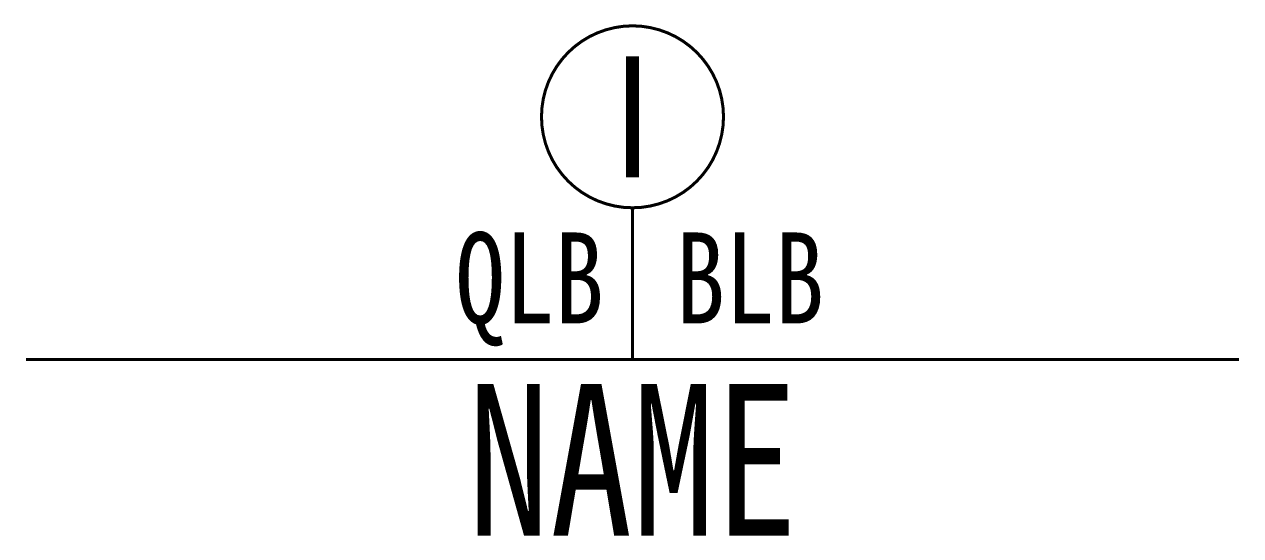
# Model space of a CAD drawing. Header units: inches. Extents: x -20.1 to 20.1, y -5.8 to 11.1.
import ezdxf
from ezdxf.enums import TextEntityAlignment as Align

# ---------------------------------------------------------------- set-up
doc = ezdxf.new("R2010")
doc.units = ezdxf.units.IN
doc.header["$MEASUREMENT"] = 0
doc.styles.add('HZ', font='', dxfattribs={"width": 0.75})
doc.styles.get('HZ').set_extended_font_data('SimSun')

msp = doc.modelspace()

# ---------------------------------------------------------------- linework, layer by layer
at = {"color": 7, "const_width": 0.1}
msp.add_lwpolyline([(-3, 8, 1), (3, 8, 1)], format="xyb", close=True, dxfattribs=at)
for points in [[(0, 0), (0, 5)], [(-20, 0), (20, 0)]]:
    msp.add_lwpolyline(points, dxfattribs=at)

# ---------------------------------------------------------------- texts
at = {"style": 'HZ', "width": 0.8}
msp.add_attdef('Ⅰ', text='Ⅰ', height=4, dxfattribs=at).set_placement((0, 8), align=Align.MIDDLE_CENTER)
at = {"color": 7, "style": 'HZ', "width": 0.8}
msp.add_attdef('QLB', text='K000', height=3, dxfattribs=at).set_placement((-0.94, 2.686), align=Align.MIDDLE_RIGHT)
at = {"style": 'HZ', "width": 0.8}
msp.add_attdef('BLB', text='000', height=3, dxfattribs=at).set_placement((6.32, 2.686), align=Align.MIDDLE_RIGHT)
at = {"color": 7, "style": 'HZ', "width": 0.8}
msp.add_attdef('NAME', text='XXX车站', height=5, dxfattribs=at).set_placement((0, -3.313), align=Align.MIDDLE_CENTER)

doc.saveas('drawing.dxf')
